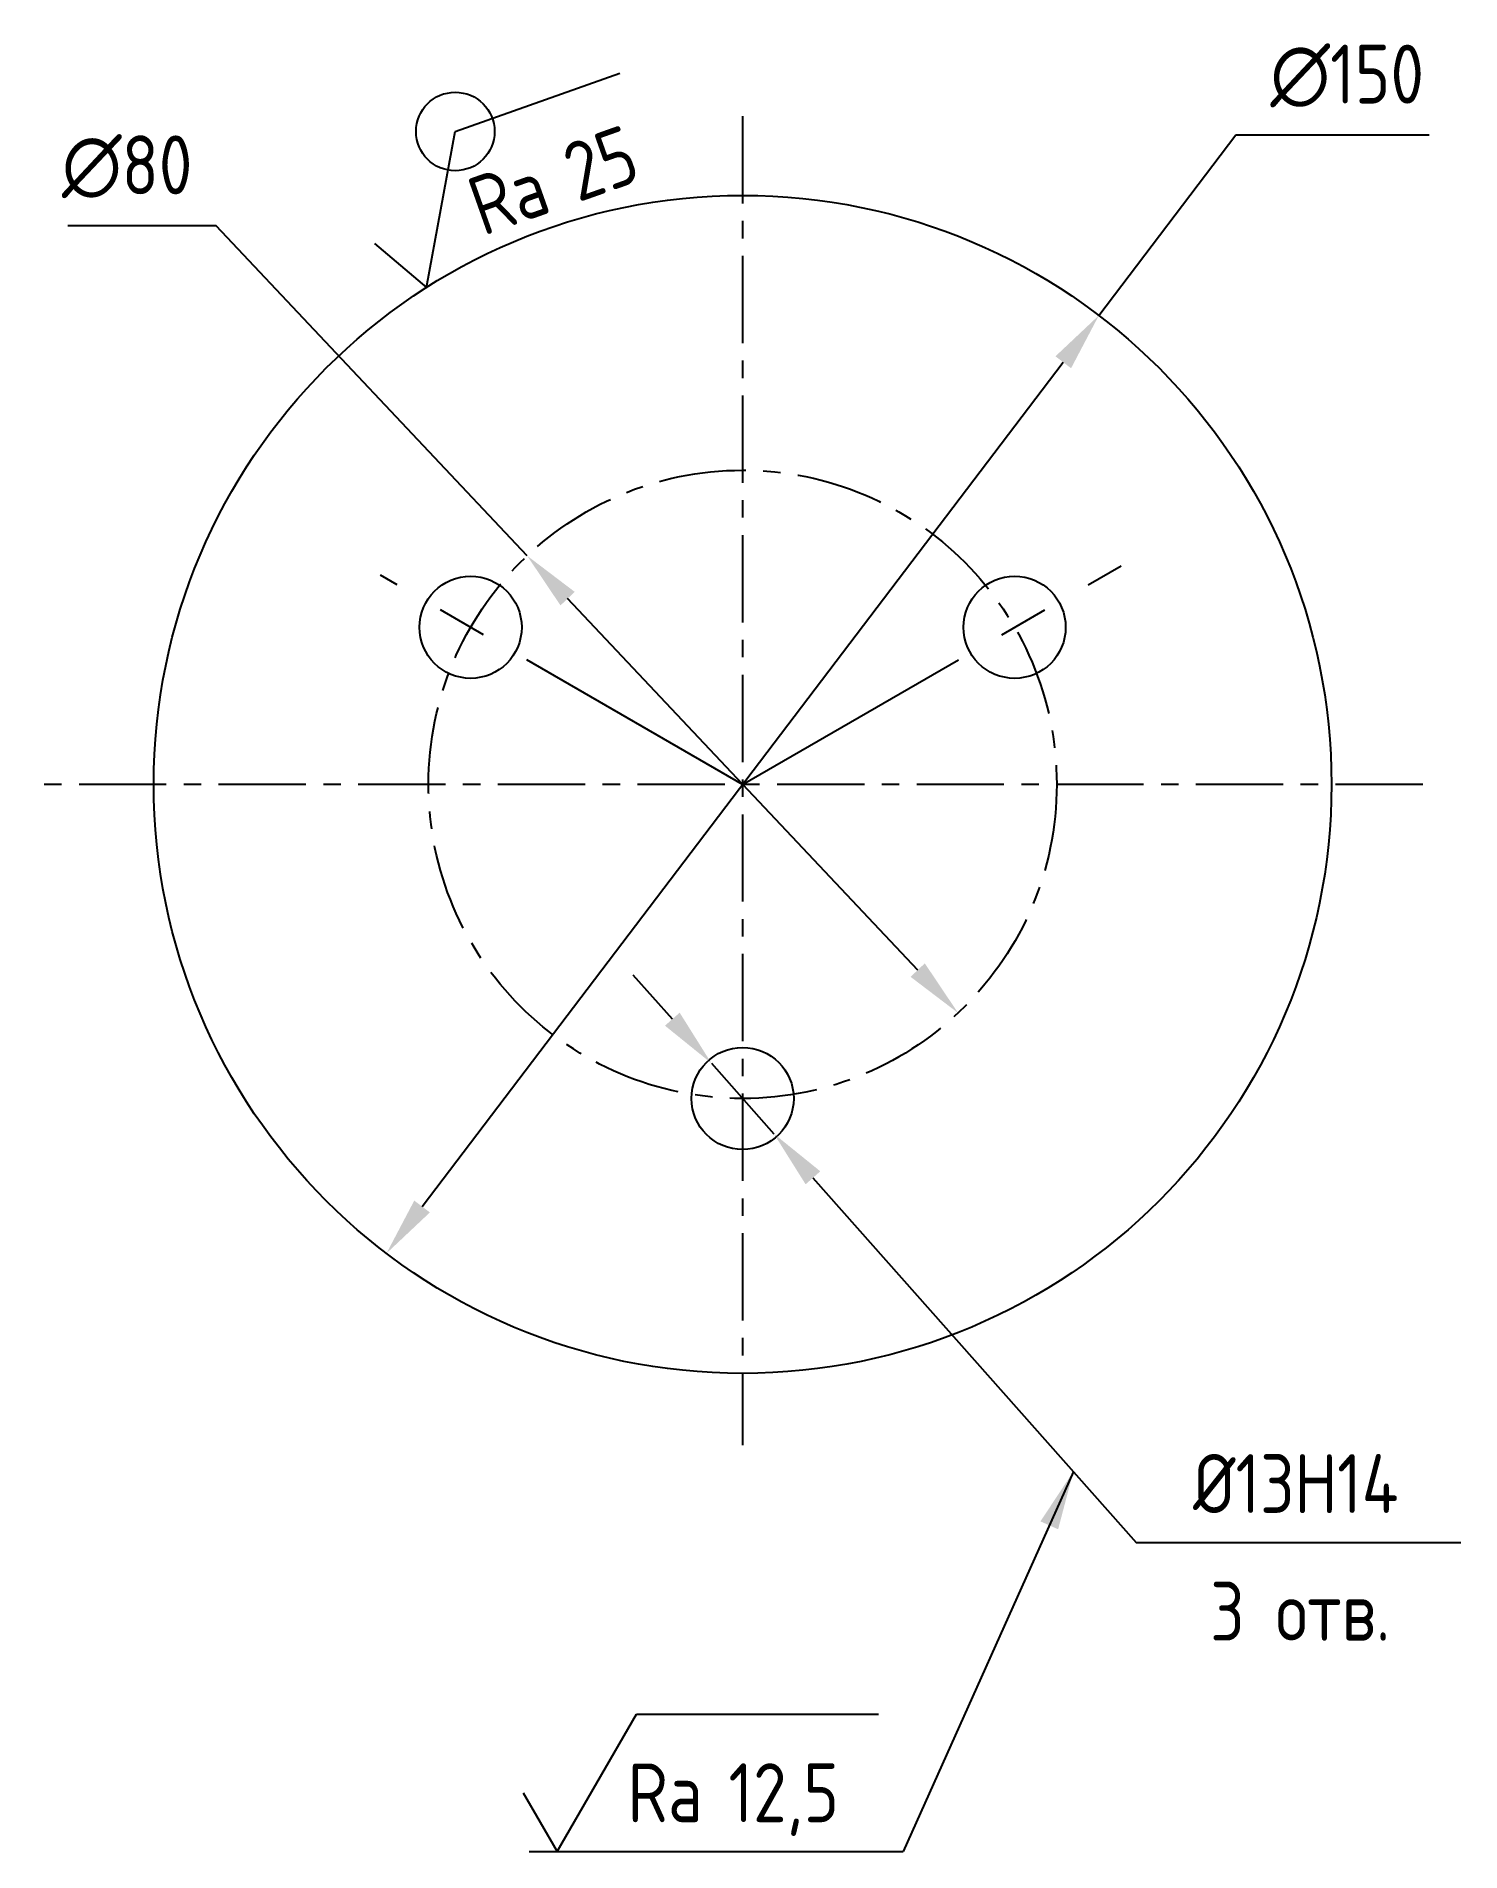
# Model space of a CAD drawing. Header units: millimetres. Extents: x 757 to 938, y 1364 to 1595.
import ezdxf

# ---------------------------------------------------------------- set-up
doc = ezdxf.new("R2010")
doc.units = ezdxf.units.MM
doc.linetypes.add('CENTER', pattern=[50.8, 31.75, -6.35, 6.35, -6.35])
for name, color, linetype in [('Cen', 5, 'CENTER'), ('Cont', 6, 'Continuous'), ('Dim', 7, 'Continuous'), ('Text', 3, 'Continuous')]:
    doc.layers.add(name, color=color, linetype=linetype)
doc.styles.add('Style1', font='romans.shx', dxfattribs={"width": 0.8})
doc.dimstyles.new('LIN2_5', dxfattribs={"dimscale": 2.5, "dimtxt": 3, "dimasz": 3, "dimexe": 1.5, "dimexo": 0, "dimgap": 1.5, "dimtad": 1, "dimtoh": 1, "dimdec": 0, "dimzin": 12, "dimdsep": 46, "dimtxsty": 'Style1', "dimcen": 0, "dimse1": 1, "dimclrt": 3, "dimadec": 0, "dimazin": 0, "dimtfac": 1, "dimtdec": 0, "dimtmove": 0, "dimatfit": 2, "dimfxl": 1, "dimtolj": 1, "dimtzin": 12, "dimarcsym": 0})

# ---------------------------------------------------------------- blocks, each defined once
blk = doc.blocks.new('sherISO_01')
at = {"layer": 'Text'}
blk.add_line((4.041, 7), (16.364, 7), dxfattribs=at)
blk.add_lwpolyline([(-1.732, 3), (0, 0), (4.041, 7)], dxfattribs=at)
at = {"layer": 'Text', "style": 'Style1', "width": 0.8}
blk.add_text('Ra', height=3, dxfattribs=at).set_placement((3.584, 1.5))
blk.add_attdef('12,5', (8.727, 1.5), '', height=3, dxfattribs=at)
blk = doc.blocks.new('A$C6CF913E7')
at = {"layer": 'Text'}
blk.add_circle((0, 0), 2, dxfattribs=at)
blk = doc.blocks.new('sherISO_07')
at = {"layer": 'Text'}
blk.add_line((4.041, 7), (12.927, 7), dxfattribs=at)
blk.add_lwpolyline([(-1.732, 3), (0, 0), (4.041, 7)], dxfattribs=at)
blk.add_blockref('A$C6CF913E7', (4.041, 7))
at = {"layer": 'Text', "style": 'Style1', "width": 0.8}
blk.add_text('Ra', height=3, dxfattribs=at).set_placement((3.584, 1.5))
blk.add_attdef('25', (8.727, 1.5), '', height=3, dxfattribs=at)
blk = doc.blocks.new('*D7')
at = {"layer": 'Dim', "color": 0, "lineweight": -2, "transparency": 16777216}
for p, q in [((779.85, 1570.73), (760.96, 1570.73)), ((819.47, 1528.7), (779.85, 1570.73)), ((869.21, 1475.94), (824.62, 1523.24))]:
    blk.add_line(p, q, dxfattribs=at)
at = {"layer": 'Dim', "color": 0, "transparency": 16777216}
for points in [[(825.53, 1524.1), (823.71, 1522.38), (819.47, 1528.7)], [(870.11, 1476.8), (868.3, 1475.08), (874.35, 1470.48)]]:
    blk.add_solid(points, dxfattribs=at)
at = {"layer": 'Dim', "color": 3, "transparency": 16777216, "insert": (768.53, 1578.23), "char_height": 7.5, "attachment_point": 5, "style": 'Style1'}
blk.add_mtext('\\A1;∅80', dxfattribs=at)
blk = doc.blocks.new('*D8')
at = {"layer": 'Dim', "color": 0, "lineweight": -2, "transparency": 16777216}
for p, q in [((837.96, 1469.69), (832.98, 1475.3)), ((842.93, 1464.08), (850.89, 1455.1)), ((855.87, 1449.49), (897.04, 1403.05)), ((897.04, 1403.05), (933.93, 1403.05))]:
    blk.add_line(p, q, dxfattribs=at)
at = {"layer": 'Dim', "color": 0, "transparency": 16777216}
for points in [[(838.89, 1470.52), (837.02, 1468.86), (842.93, 1464.08)], [(856.8, 1450.32), (854.93, 1448.66), (850.89, 1455.1)]]:
    blk.add_solid(points, dxfattribs=at)
at = {"layer": 'Dim', "color": 3, "transparency": 16777216, "insert": (917.36, 1410.55), "char_height": 7.5, "attachment_point": 5, "style": 'Style1'}
blk.add_mtext('\\A1;%%c13H14', dxfattribs=at)
blk = doc.blocks.new('*D9')
at = {"layer": 'Dim', "color": 0, "lineweight": -2, "transparency": 16777216}
for p, q in [((892.28, 1559.31), (909.73, 1582.29)), ((909.73, 1582.29), (934.33, 1582.29)), ((806.08, 1445.84), (887.74, 1553.34))]:
    blk.add_line(p, q, dxfattribs=at)
at = {"layer": 'Dim', "color": 0, "transparency": 16777216}
for points in [[(886.75, 1554.1), (888.74, 1552.58), (892.28, 1559.31)], [(805.09, 1446.59), (807.08, 1445.08), (801.55, 1439.87)]]:
    blk.add_solid(points, dxfattribs=at)
at = {"layer": 'Dim', "color": 3, "transparency": 16777216, "insert": (923.91, 1589.79), "char_height": 7.5, "attachment_point": 5, "style": 'Style1'}
blk.add_mtext('\\A1;∅150', dxfattribs=at)

msp = doc.modelspace()

# ---------------------------------------------------------------- linework, layer by layer
at = {"layer": 'Cen', "ltscale": 0.35}
for p, q in [((846.91, 1584.67), (846.91, 1415.45)), ((933.53, 1499.59), (756.95, 1499.59))]:
    msp.add_line(p, q, dxfattribs=at)
at = {"layer": 'Cen'}
for q in [(800.78, 1526.23), (895.13, 1527.43)]:
    msp.add_line((846.91, 1499.59), q, dxfattribs=at)
at = {"layer": 'Cen', "ltscale": 0.35}
msp.add_circle((846.91, 1499.59), 40, dxfattribs=at)
at = {"layer": 'Cont'}
for centre, radius in [((846.91, 1499.59), 75), ((812.27, 1519.59), 6.5), ((881.55, 1519.59), 6.5), ((846.91, 1459.59), 6.5)]:
    msp.add_circle(centre, radius, dxfattribs=at)
at = {"layer": 'Dim'}
for p, q in [((924.93, 1403.05), (938.36, 1403.05)), ((819.73, 1363.68), (867.36, 1363.68))]:
    msp.add_line(p, q, dxfattribs=at)

# ---------------------------------------------------------------- block references
at = {"layer": 'Dim', "xscale": 2.4999999999999996, "yscale": 2.4999999999999996, "zscale": 2.4999999999999996, "rotation": 19.491962749922564}
msp.add_blockref('sherISO_07', (806.63, 1562.86), dxfattribs=at).add_auto_attribs({'25': '25'})
at = {"layer": 'Dim', "xscale": 2.5, "yscale": 2.5, "zscale": 2.5}
msp.add_blockref('sherISO_01', (823.29, 1363.68), dxfattribs=at).add_auto_attribs({'12,5': '12,5'})

# ---------------------------------------------------------------- texts
at = {"layer": 'Text', "style": 'Style1', "width": 0.8}
msp.add_text('3 отв.', height=7.5, dxfattribs=at).set_placement((906.45, 1390.55))

# ---------------------------------------------------------------- dimensions: what is measured, and where the dimension line sits
at = {"layer": 'Dim'}
for p1, p2, picture, middle in [((801.55, 1439.87), (892.28, 1559.31), '*D9', (923.91, 1582.29)), ((874.35, 1470.48), (819.47, 1528.7), '*D7', (768.53, 1570.73))]:
    dim = msp.add_diameter_dim_2p(p1=p1, p2=p2, dimstyle='LIN2_5', dxfattribs=at)
    dim.commit()
    dim.dimension.update_dxf_attribs({"geometry": picture, "text_midpoint": middle, "dimtype": 163})
dim = msp.add_diameter_dim_2p(p1=(842.93, 1464.08), p2=(850.89, 1455.1), text='%%c13H14', dimstyle='LIN2_5', dxfattribs=at)
dim.commit()
dim.dimension.update_dxf_attribs({"geometry": '*D8', "text_midpoint": (917.36, 1403.05), "dimtype": 163})

# ---------------------------------------------------------------- leaders
msp.add_leader([(889.03, 1412.08), (867.36, 1363.68)], dimstyle='LIN2_5', dxfattribs=at)

doc.saveas('drawing.dxf')
